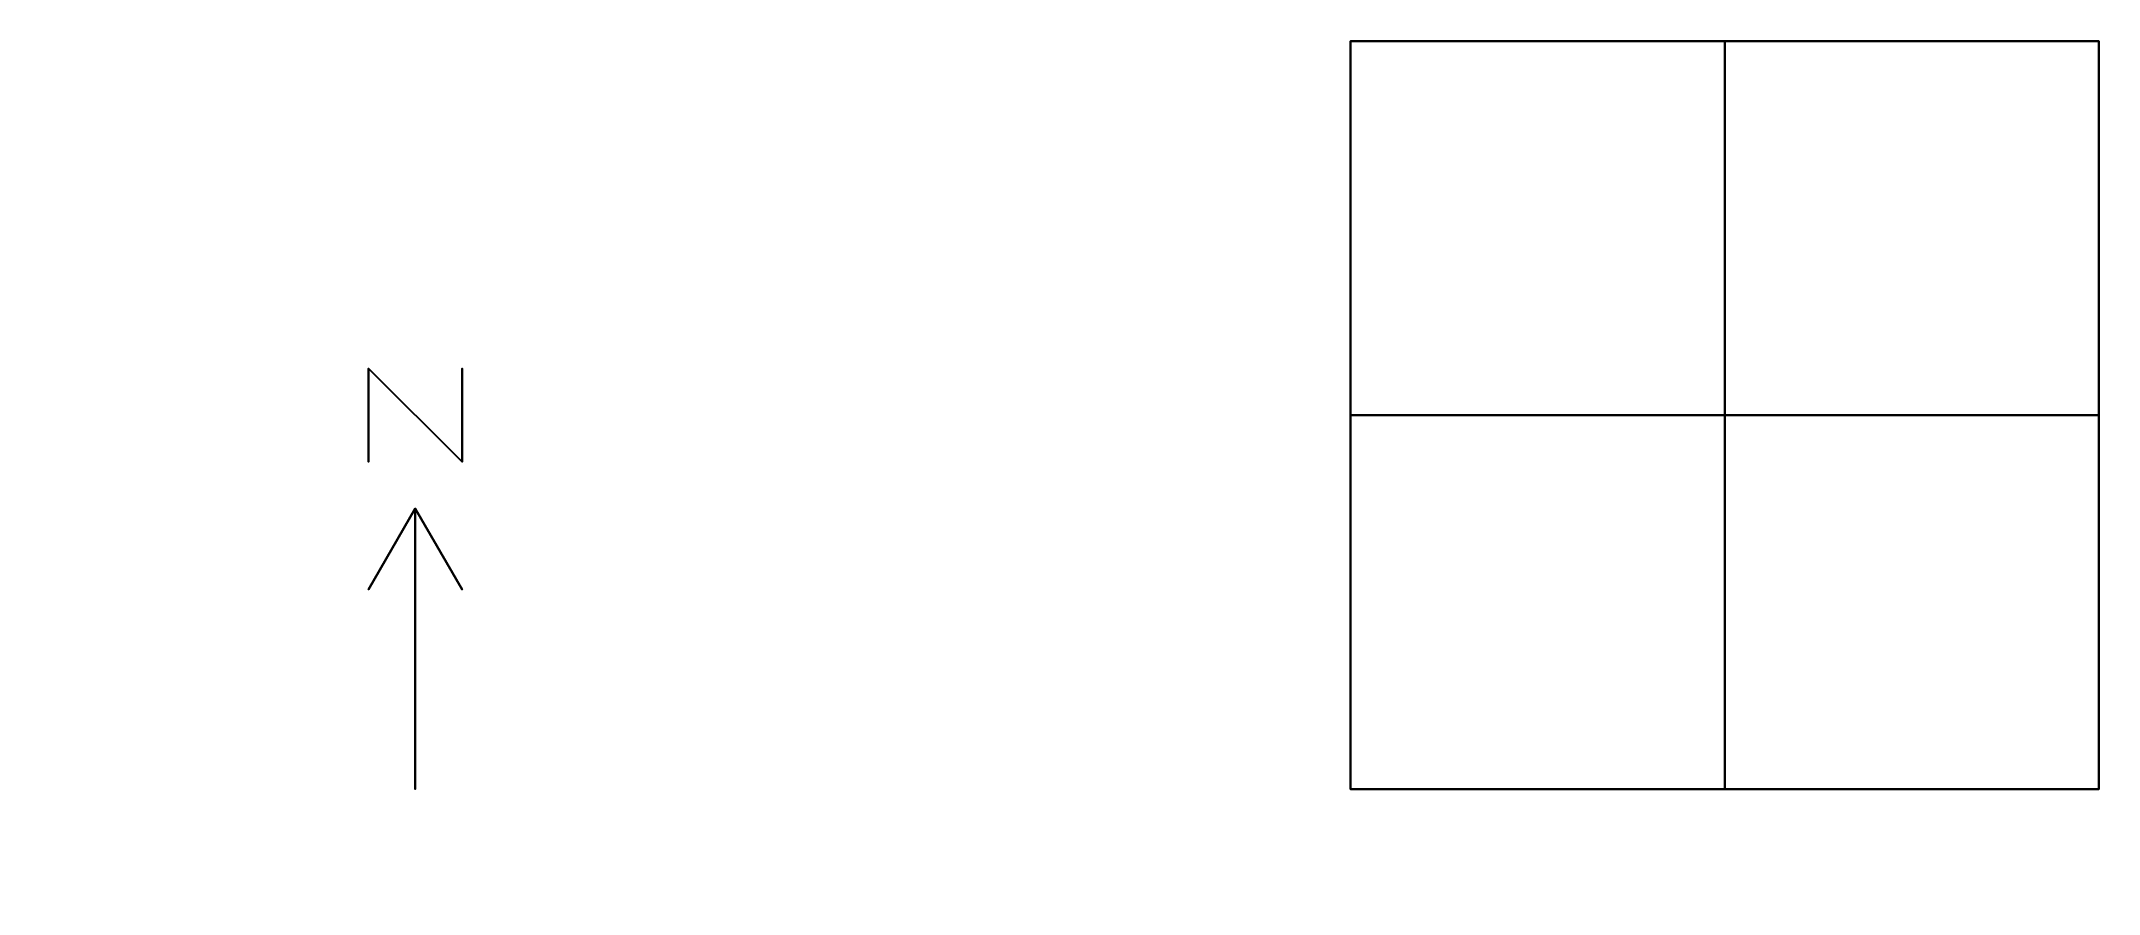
# Model space of a CAD drawing. Header units: metres. Extents: x -14 to 8, y -1.1 to 8.
import ezdxf

# ---------------------------------------------------------------- set-up
doc = ezdxf.new("R2010")
doc.units = ezdxf.units.M

msp = doc.modelspace()

# ---------------------------------------------------------------- linework, layer by layer
at = {"layer": '1', "color": 3}
for points in [[(-10.5, 4.5, 0.1), (-10.5, 4.5), (-10.5, 3.5), (-10.5, 3.5, 0.1)], [(-10.5, 4.5, 0.1), (-10.5, 4.5), (-9.5, 3.5), (-9.5, 3.5, 0.1)], [(-9.5, 4.5, 0.1), (-9.5, 4.5), (-9.5, 3.5), (-9.5, 3.5, 0.1)], [(-10, 3, 0.1), (-10, 3), (-10.5, 2.134), (-10.5, 2.134, 0.1)], [(-10, 3, 0.1), (-10, 3), (-10, 0), (-10, 0, 0.1)], [(-10, 3, 0.1), (-10, 3), (-9.5, 2.134), (-9.5, 2.134, 0.1)]]:
    msp.add_3dface(points, dxfattribs=at)
at = {"layer": 'Z1', "color": 43}
for points in [[(0, 4, 2.3), (0, 4), (0, 0), (0, 0, 2.3)], [(4, 4, 2.3), (4, 4), (0, 4), (0, 4, 2.3)], [(4, 0, 2.3), (4, 0), (4, 4), (4, 4, 2.3)], [(0, 0, 2.3), (0, 0), (4, 0), (4, 0, 2.3)]]:
    msp.add_3dface(points, dxfattribs=at)
at = {"layer": 'Z1', "color": 8}
msp.add_3dface([(4, 4), (4, 0), (0, 0), (0, 4)], dxfattribs=at)
at = {"layer": 'Z1', "color": 15}
msp.add_3dface([(0, 4, 2.3), (0, 0, 2.3), (4, 0, 2.3), (4, 4, 2.3)], dxfattribs=at)
at = {"layer": 'Z2', "color": 43}
for points in [[(4, 4, 2.3), (4, 4), (4, 0), (4, 0, 2.3)], [(8, 4, 2.3), (8, 4), (4, 4), (4, 4, 2.3)], [(8, 0, 2.3), (8, 0), (8, 4), (8, 4, 2.3)], [(4, 0, 2.3), (4, 0), (8, 0), (8, 0, 2.3)]]:
    msp.add_3dface(points, dxfattribs=at)
at = {"layer": 'Z2', "color": 8}
msp.add_3dface([(8, 4), (8, 0), (4, 0), (4, 4)], dxfattribs=at)
at = {"layer": 'Z2', "color": 15}
msp.add_3dface([(4, 4, 2.3), (4, 0, 2.3), (8, 0, 2.3), (8, 4, 2.3)], dxfattribs=at)
at = {"layer": 'Z3', "color": 43}
for points in [[(4, 8, 2.3), (4, 8), (0, 8), (0, 8, 2.3)], [(0, 8, 2.3), (0, 8), (0, 4), (0, 4, 2.3)], [(4, 4, 2.3), (4, 4), (4, 8), (4, 8, 2.3)], [(0, 4, 2.3), (0, 4), (4, 4), (4, 4, 2.3)]]:
    msp.add_3dface(points, dxfattribs=at)
at = {"layer": 'Z3', "color": 8}
msp.add_3dface([(4, 8), (4, 4), (0, 4), (0, 8)], dxfattribs=at)
at = {"layer": 'Z3', "color": 15}
msp.add_3dface([(0, 8, 2.3), (0, 4, 2.3), (4, 4, 2.3), (4, 8, 2.3)], dxfattribs=at)
at = {"layer": 'Z4', "color": 43}
for points in [[(8, 8, 2.3), (8, 8), (4, 8), (4, 8, 2.3)], [(4, 8, 2.3), (4, 8), (4, 4), (4, 4, 2.3)], [(8, 4, 2.3), (8, 4), (8, 8), (8, 8, 2.3)], [(4, 4, 2.3), (4, 4), (8, 4), (8, 4, 2.3)]]:
    msp.add_3dface(points, dxfattribs=at)
at = {"layer": 'Z4', "color": 8}
msp.add_3dface([(8, 8), (8, 4), (4, 4), (4, 8)], dxfattribs=at)
at = {"layer": 'Z4', "color": 15}
msp.add_3dface([(4, 8, 2.3), (4, 4, 2.3), (8, 4, 2.3), (8, 8, 2.3)], dxfattribs=at)
at = {"layer": 'Z5', "color": 43}
for points in [[(0, 4, 4.6), (0, 4, 2.3), (0, 0, 2.3), (0, 0, 4.6)], [(4, 4, 4.6), (4, 4, 2.3), (0, 4, 2.3), (0, 4, 4.6)], [(4, 0, 4.6), (4, 0, 2.3), (4, 4, 2.3), (4, 4, 4.6)], [(0, 0, 4.6), (0, 0, 2.3), (4, 0, 2.3), (4, 0, 4.6)]]:
    msp.add_3dface(points, dxfattribs=at)
at = {"layer": 'Z5', "color": 8}
msp.add_3dface([(4, 4, 2.3), (4, 0, 2.3), (0, 0, 2.3), (0, 4, 2.3)], dxfattribs=at)
at = {"layer": 'Z5', "color": 15}
msp.add_3dface([(0, 4, 4.6), (0, 0, 4.6), (4, 0, 4.6), (4, 4, 4.6)], dxfattribs=at)
at = {"layer": 'Z6', "color": 43}
for points in [[(4, 4, 4.6), (4, 4, 2.3), (4, 0, 2.3), (4, 0, 4.6)], [(8, 4, 4.6), (8, 4, 2.3), (4, 4, 2.3), (4, 4, 4.6)], [(8, 0, 4.6), (8, 0, 2.3), (8, 4, 2.3), (8, 4, 4.6)], [(4, 0, 4.6), (4, 0, 2.3), (8, 0, 2.3), (8, 0, 4.6)]]:
    msp.add_3dface(points, dxfattribs=at)
at = {"layer": 'Z6', "color": 8}
msp.add_3dface([(8, 4, 2.3), (8, 0, 2.3), (4, 0, 2.3), (4, 4, 2.3)], dxfattribs=at)
at = {"layer": 'Z6', "color": 15}
msp.add_3dface([(4, 4, 4.6), (4, 0, 4.6), (8, 0, 4.6), (8, 4, 4.6)], dxfattribs=at)
at = {"layer": 'Z7', "color": 43}
for points in [[(4, 8, 4.6), (4, 8, 2.3), (0, 8, 2.3), (0, 8, 4.6)], [(0, 8, 4.6), (0, 8, 2.3), (0, 4, 2.3), (0, 4, 4.6)], [(4, 4, 4.6), (4, 4, 2.3), (4, 8, 2.3), (4, 8, 4.6)], [(0, 4, 4.6), (0, 4, 2.3), (4, 4, 2.3), (4, 4, 4.6)]]:
    msp.add_3dface(points, dxfattribs=at)
at = {"layer": 'Z7', "color": 8}
msp.add_3dface([(4, 8, 2.3), (4, 4, 2.3), (0, 4, 2.3), (0, 8, 2.3)], dxfattribs=at)
at = {"layer": 'Z7', "color": 15}
msp.add_3dface([(0, 8, 4.6), (0, 4, 4.6), (4, 4, 4.6), (4, 8, 4.6)], dxfattribs=at)
at = {"layer": 'Z8', "color": 43}
for points in [[(8, 8, 4.6), (8, 8, 2.3), (4, 8, 2.3), (4, 8, 4.6)], [(4, 8, 4.6), (4, 8, 2.3), (4, 4, 2.3), (4, 4, 4.6)], [(8, 4, 4.6), (8, 4, 2.3), (8, 8, 2.3), (8, 8, 4.6)], [(4, 4, 4.6), (4, 4, 2.3), (8, 4, 2.3), (8, 4, 4.6)]]:
    msp.add_3dface(points, dxfattribs=at)
at = {"layer": 'Z8', "color": 8}
msp.add_3dface([(8, 8, 2.3), (8, 4, 2.3), (4, 4, 2.3), (4, 8, 2.3)], dxfattribs=at)
at = {"layer": 'Z8', "color": 15}
msp.add_3dface([(4, 8, 4.6), (4, 4, 4.6), (8, 4, 4.6), (8, 8, 4.6)], dxfattribs=at)

doc.saveas('drawing.dxf')
